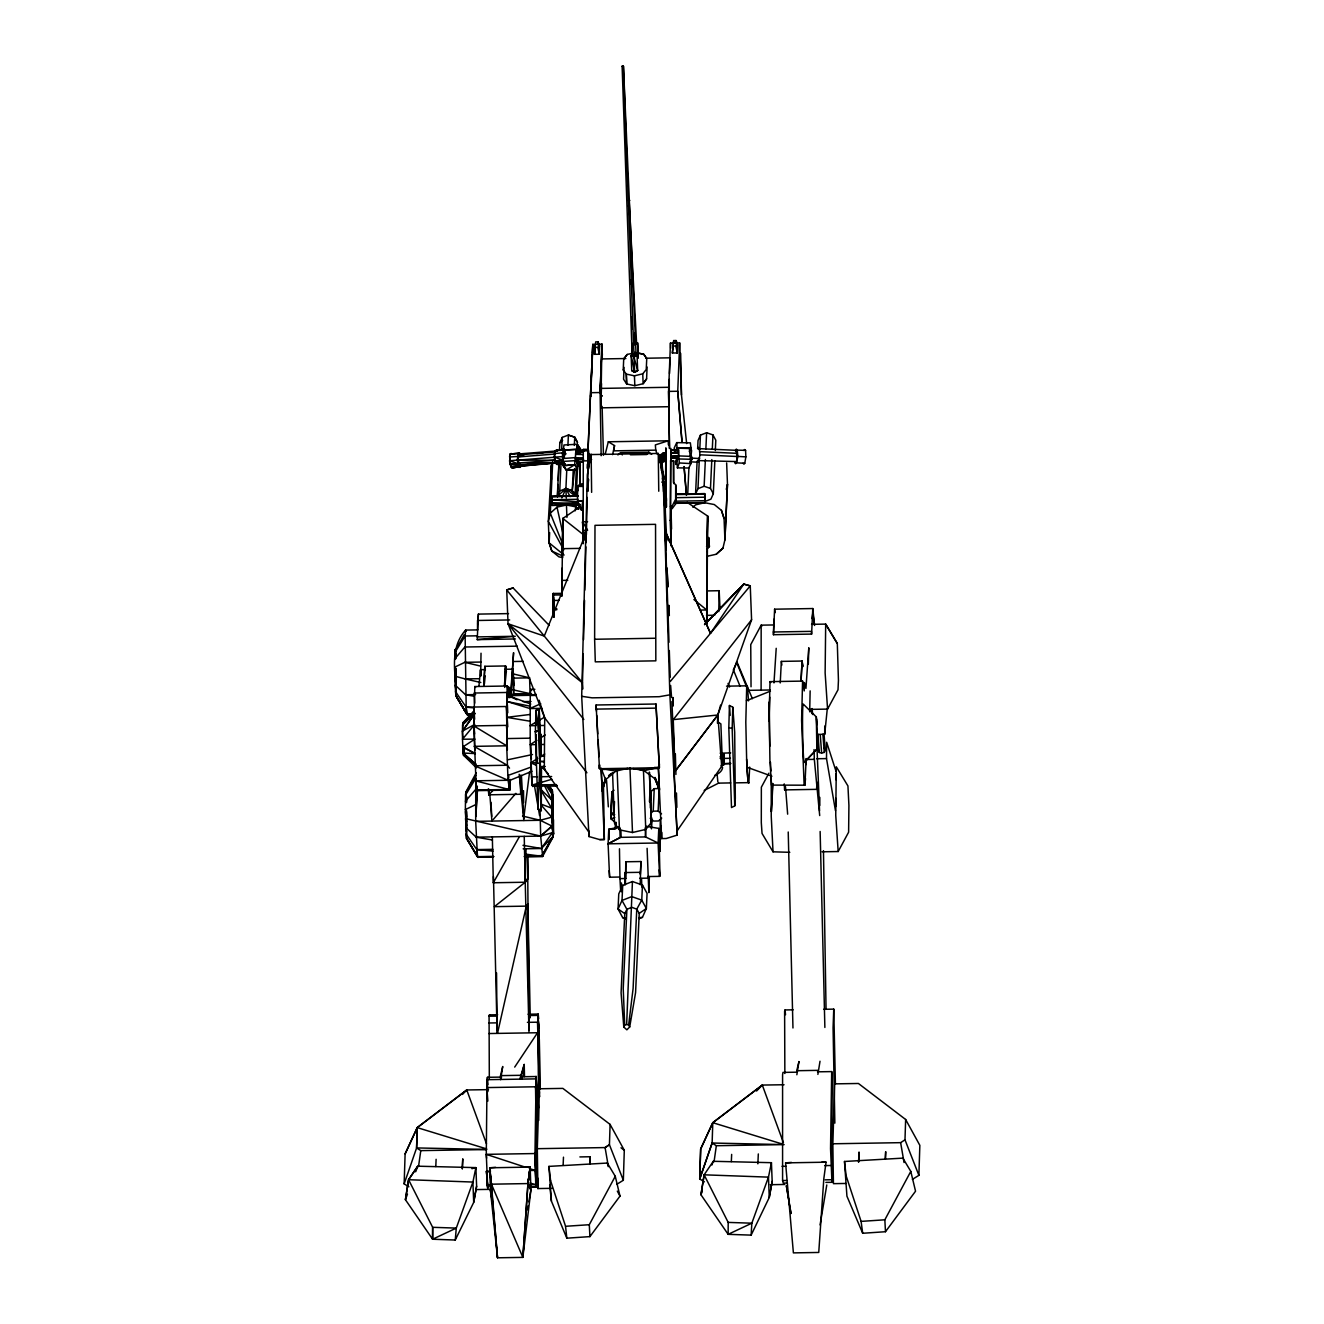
<?xml version="1.0" encoding="UTF-8"?>
<svg xmlns="http://www.w3.org/2000/svg" width="1324" height="1324" viewBox="0 0 1324 1324"><rect width="100%" height="100%" fill="white"/><g stroke="black" fill="none" stroke-linecap="round" stroke-linejoin="round"><path stroke-width="1.5" d="M471.543 715.01L466.876 714.265L466.18 707.148L465.138 636L465.618 630.075L477.732 629.893M510.402 779.488L509.69 790.097L476.326 790.014L473.827 725.9L474.803 686.544L507.373 685.998L507.771 696.192M492.23 857.273L477.484 856.694L475.697 821.343L475.746 778.429L465.552 794.996L465.369 809.56M489.317 1078.381L489.069 1016.203L489.516 1014.879L497.625 1014.747M507.373 685.998L506.678 745.809L508.052 780.266L509.674 790.08L510.303 783.427M538.736 1120.385L537.792 1015.392L529.666 1015.541M539.513 1093.26L537.527 1022.194L527.399 1022.343M575.079 492.032L575.096 496.053L565.911 488.573L566.771 470.037M651.491 828.857L651.491 819.01M471.923 1168.695L475.895 1167.602L472.916 1182.034L456.284 1228.109L432.6 1239.231L432.65 1227.315L408.57 1179.717L417.739 1166.196L475.895 1167.619L476.623 1186.238L473.711 1202.374L455.241 1240.025L432.6 1239.231L405.409 1199.676L408.57 1179.717L417.755 1166.212L415.686 1171.773M456.135 689.225C454.546 669.034 450.623 646.724 465.618 630.075L466.28 631.167M474.786 750.311L473.86 707.033M454.91 676.167L455.522 691.707L466.18 707.165L506.413 706.503L507.357 749.781M525.86 855.916L541.996 855.635L552.72 836.933L552.042 790.676L549.129 785.728M549.394 785.844L552.389 790.842L552.737 794.814L552.72 836.933L541.301 848.502L523.162 848.816M772.157 1181.339L769.261 1197.442L768.466 1177.135L704.12 1174.818L728.183 1222.4L728.15 1234.332L751.138 1235.126L769.261 1197.475L772.173 1181.339L771.429 1162.687L713.288 1161.297L704.136 1174.818L700.959 1194.761L728.15 1234.332L751.833 1223.194L768.466 1177.135L771.429 1162.687M771.544 785.115L769.923 760.87L769.045 702.134M769.045 721.001L770.005 681.645L802.576 681.099L804.231 690.929L804.479 682.588L805.935 688.397L808.798 647.767L808.319 664.251M432.617 1239.214L432.65 1227.315L456.284 1228.093L455.257 1240.042M474.985 713.388L462.473 731.096L462.572 724.873L474.985 713.388L462.457 731.096L462.506 739.222L463.052 753.058L475.862 764.246L463.4 755.094L463.681 746.604L463.4 755.094L476.458 767.87M577.578 500.803L582.825 500.72L582.891 507.771L581.435 510.005L577.562 500.803L582.825 500.72L583.073 509.955L581.451 509.988L577.943 505.089L577.562 500.803L577.628 486.454L582.891 486.388L582.957 483.939L579.995 483.988L577.628 486.471M580.293 485.147L580.094 462.258L583.04 462.225L580.077 462.242L580.011 484.005L582.891 486.371M594.625 639.26L594.989 525.33L655.546 524.337L655.827 660.841L595.287 661.851L594.625 639.26L655.165 638.251M665.939 459.296L665.939 461L663.539 460.57L661.619 462.539L662.331 470.152L661.603 462.523L663.556 460.587L665.873 460.835L665.873 458.253L662.579 458.303L659.269 460.719L659.997 461.762L662.976 459.527L659.997 461.762L659.253 460.702L662.579 458.286L665.873 458.236L665.939 461L661.603 462.523L661.52 470.152M670.589 460.752L670.623 508.532L672.278 508.499L676.001 503.468L676.051 489.119L675.687 484.849L673.453 482.449L673.535 460.719L670.589 460.752L673.535 460.719L673.734 483.591M675.703 484.832L675.637 499.181L672.079 506.281L672.278 508.499L670.623 508.499M583.189 543.734L583.288 449.515L588.204 449.415L588.568 454.612M587.707 491.27L588.319 449.763L588.402 468.531L588.121 450.822L583.189 450.905L583.288 449.498M665.293 512.305L665.873 448.124L666.253 453.321L665.873 448.124L665.807 449.548M670.159 520.332L670.937 448.389M523.857 818.48L523.857 814.426L523.824 818.513M588.998 832.266L544.296 769.244L544.727 717.873L539.133 700.231M580.193 504.444L551.926 503.236L551.86 496.632L578.141 495.772L552.009 496.186L552.075 505.371L580.226 504.924M663.821 485.825L662.794 478.08M674.595 503.352L704.765 502.855L704.716 493.637L676.564 494.117M819.556 810.917L816.776 742.433M819.788 805.472L819.821 797.379M835.461 810.652L826.507 758.586L826.656 742.268L836.123 771.594M835.841 806.498L835.907 798.289M836.056 779.819L836.106 773.663M490.41 1172.303L486.471 1171.227L487.712 1188.009L486.289 1154.346L487.033 1079.689L487.431 1077.306L501.647 1077.091M521.937 1076.743L536.137 1076.528L534.979 1153.535L536.419 1187.198L530.328 1187.297M578.058 502.806L551.926 503.236L551.86 499.727L551.893 496.632L578.009 496.202M552.207 505.089L551.86 496.632M816.809 734.423L824.687 734.274L824.753 726.048M678.517 449.614L678.385 452.659L670.805 453.122L670.937 450.094L678.517 449.614L678.6 458.021L671.003 458.187L670.937 450.077M671.202 459.445L671.136 455.158L671.003 458.203L670.871 456.333L678.467 456.151L678.6 458.005M553.515 819.655L553.349 834.236L551.992 826.093L540.192 820.284L522.533 816.047M602.288 358.605L601.99 344.223L592.771 344.356L587.873 453.9M707.628 516.062L706.884 623.67L706.668 609.967M665.989 507.075L666.204 495.97M707.198 551.496L707.115 622.115M583.255 454.579L575.708 454.38L575.741 451.981L583.388 451.55L575.841 451.318L579.68 452.345M575.708 454.364L575.741 452.014L583.272 451.914L575.692 454.364L575.741 452.014M666.27 506.794L666.353 497.857M596.479 711.203L596.098 704.997L655.992 704.004L659.352 767.721L599.458 768.714L596.114 705.013M462.788 736.938L462.457 731.096L474.77 724.394L462.506 739.222L474.886 739.123L462.738 747.017L463.665 752.562L463.797 746.786M530.014 721.216L506.778 717.36L507.109 701.538A42.037 1.589 89 0 1 507.787 695.514L530.808 704.07M659.418 763.865L659.335 767.705L655.976 704.02L655.926 708.125L596.032 709.118M579.713 506.993L562.832 518.462L561.79 596.33L562.038 568.178M562.419 553.895L562.832 518.445L583.139 534.466M586.4 534.648L587.211 497.46M587.326 491.254L588.501 479.305L587.806 491.187M497.096 1032.902L493.455 876.587M526.042 849.296L525.231 882.231L528.988 1032.372M562.849 518.462L562.402 553.912L563.13 523.526M586.151 536.568L586.267 532.447L544.28 636.083L582.494 682.87L582.891 688.91M582.941 460.901L587.873 460.818L588.253 468.547L588.584 460.802M666.27 459.527L666.055 506.529M706.95 546.266L707.645 516.046L687.139 502.359M707.215 551.512L707.645 516.046M771.544 785.099L804.909 785.198L806.184 758.553L805.853 764.693M583.222 654.023L582.477 682.87L508.052 623.786L506.728 589.908L513.067 587.939L549.311 625.474M583.553 639.591L584.546 600.434M584.811 590.14L585.887 546.862M586.002 542.757L586.251 532.447L584.049 540.258M603.43 782.765L604.356 839.515L599.755 839.615L588.998 836.553L589.114 831.058M661.636 838.588L661.801 832.465M677.342 827.732L677.176 835.113L666.237 838.506L661.652 838.572L658.376 768.532L601.113 769.476M749.665 767.076L748.888 782.633L734.754 782.865M771.247 775.401L771.247 816.445L773.034 851.812L789.799 852.325M481.026 653.212L480.645 675.786M588.981 836.569L581.683 696.308L587.326 474.803L591.133 454.562L658.276 453.453L662.993 473.545L669.878 694.835L677.176 835.113L673.717 761.78M669.348 406.7L600.881 407.842L601.526 383.646M615.792 769.856L615.776 771.164L605.631 779.704L602.205 790.891L605.614 779.687M659.518 788.475L655.032 777.42L659.468 789.948L655.016 778.86L644.093 770.684L644.109 769.393M776.212 648.313L773.977 682.903M515.417 638.962L477.236 639.624L478.394 614.104L508.532 613.608M477.517 629.959L477.534 620.476L509.69 619.946M541.483 766.844L541.268 810.718L537.958 809.13L535.376 731.758L535.955 710.458L539.199 708.671L541.384 756.716M536.137 724.625L535.955 710.458L539.199 708.671L538.554 730.798L541.284 810.718L539.828 763.269L541.185 734.472L540.854 742.598M728.812 727.637L729.441 705.493L732.768 707.182L734.688 732.222L735.317 798.306L734.77 805.869L731.493 807.557L728.812 727.637L732.172 728.481L734.77 805.869M732.172 728.481L732.768 707.182M812.771 608.543L811.612 634.08L773.448 634.709L774.59 609.189L812.771 608.543L814.591 625.474M773.448 634.709L773.895 619.235M552.29 1188.323L537.892 1188.555L537.312 1148.702L539.166 1088.775L562.865 1088.394L610.083 1124.407L624.299 1150.275L623.339 1180.263L616.818 1184.285M592.523 353.061L592.804 344.356L587.988 449.299M845.771 1183.457L833.425 1183.656L832.846 1143.787L834.716 1083.86L858.415 1083.479L905.649 1119.492L919.849 1145.359L918.889 1175.348L912.368 1179.403M408.868 1186.767L404.151 1183.888L405.111 1153.899L417.242 1127.618L466.76 1089.966L488.49 1089.635M404.151 1183.904L416.597 1147.941L417.242 1127.601L466.776 1090L486.471 1143.737M486.52 1149.546L420.784 1150.622L416.58 1147.941L417.242 1127.618L486.653 1148.901M507.34 685.998L509.012 695.828L509.26 687.487L511.114 697.4M523.857 1076.66L524.271 1066.366L524.503 1076.561M552.969 616.123L553.3 593.466M537.892 1188.571L538.223 1178.36M582.924 538.901L583.023 509.757L582.709 530.361L585.787 535.442L582.709 530.361L587.624 530.279L582.626 521.788L587.575 521.706M610.099 1124.39L609.437 1144.73L623.339 1180.263M704.418 1181.852L699.701 1178.972L700.677 1149L712.775 1122.686L762.31 1085.068L784.04 1084.737M712.792 1122.702L712.13 1143.026L699.717 1178.989L700.661 1149L712.792 1122.702L762.31 1085.084L783.427 1142.678M706.784 590.934L719.164 590.703L718.783 611.589M918.889 1175.348L904.987 1139.815L905.649 1119.492M594.675 346.011L594.377 354.319L599.309 354.236L599.606 345.928L598.001 341.824L595.701 341.873L594.377 354.319L595.502 347.351L597.803 347.302L599.309 354.236L598.001 341.824L599.59 345.945M623.786 1027.043L621.088 992.901L624.763 913.61L626.897 909.34L631.747 907.288L636.761 909.174L639.244 913.378L635.57 992.652L629.711 1026.944L626.864 1029.824L623.786 1027.043L624.696 1025.057L626.649 1024.462L632.442 881.536L642.454 885.044L647.072 893.435L646.36 908.512L642.438 917.35L639.194 918.624M672.377 353.012L673.701 340.582L676.001 340.533L677.607 344.637L677.309 352.945L672.36 353.028L673.701 340.582M677.292 352.945L677.607 344.654L675.985 340.549L677.292 352.945L675.803 346.011L673.502 346.06M601.162 455.721L600.103 392.533L601.99 344.223L602.321 354.65M601.03 376.595L600.103 392.533L601.841 396.224L600.07 392.533L601.99 344.207M600.881 407.842L601.675 358.936L625.838 358.539M659.187 461.364L659.385 455.688L662.728 453.271L666.005 453.04L666.071 455.804L661.752 457.326L661.338 467.405M670.457 343.065L668.57 391.408L669.514 448.455L668.57 391.408L677.756 391.259L682.026 442.133L677.756 391.259L679.659 342.916L670.457 343.065L670.639 348.295M669.265 402.827L669.299 379.425M669.514 373.55L670.126 357.811L645.963 358.225M541.168 734.472L537.958 809.13L538.239 805.356M624.067 367.377L623.571 379.227L626.682 383.977L634.825 385.698L643.15 383.712L646.608 378.846L647.088 366.996M660.444 461.414L660.659 455.886L665.972 454.049L666.005 453.04L662.728 453.271M772.587 783.477L771.379 811.711L772.935 783.576M600.103 392.533L590.901 392.698L590.669 396.389L592.473 354.799M661.437 470.699L662.017 456.995L666.071 455.787L666.071 454.281L666.071 455.804M435.795 1166.543L436.109 1159.294M477.319 786.522L477.103 790.643L509.69 790.097L510.17 779.853M462.308 1168.728L462.771 1158.848L462.291 1168.744M551.694 462.556L548.318 521.424L549.162 542.89L551.794 551.032L558.943 556.858L562.783 557.586M552.687 461.745L550.321 513.199L548.351 521.424L563.743 549.808M562.965 556.13L551.794 551.032L549.162 542.873L549.659 532.596M576.337 469.292L575.096 496.053L572.249 490.724L565.911 488.556L557.321 496.351L558.877 463.4M559.539 449.002L559.804 442.812L562.667 440.23M557.47 496.864L558.033 484.501M558.231 480.413L558.993 463.93M557.321 496.351L559.754 490.923L560.979 464.178M561.674 449.779L562.22 437.4L568.393 435.033L574.732 437.201L577.545 442.53L574.715 437.218L568.393 435.066L567.913 445.361M574.699 468.63L572.249 490.724L575.079 496.037L572.249 490.741L573.209 470.136M574.335 445.443L574.732 437.201M576.221 496.566L577.645 465.667M563.13 1165.103L563.478 1157.176M623.223 369.926L623.72 358.903L627.212 354.435L632.193 353.359M589.809 1163.961L590.14 1156.746L579.879 1156.928M614.022 790.246L611.903 792.182L610.861 814.69L611.026 818.927L614.419 821.707M612.433 800.292L611.903 792.182L611.026 818.911L614.799 817.454M611.307 812.787L611.92 792.182M634.858 344.604L634.841 332.605M614.502 801.583L614.038 811.827L610.861 814.69L614.7 814.641M615.147 828.774L615.428 822.634M620.857 830.231L620.542 837.347L608.113 843.818M646.741 358.539L643.663 354.187L637.142 352.945L643.663 354.17L646.757 358.523L646.228 369.545L642.752 373.815L634.444 375.817L626.302 374.096L626.682 383.977L626.318 374.096L623.207 369.909M632.442 881.536L622.71 885.359L622.015 900.436L618.06 908.992L622.677 917.664L626.02 918.839M625.06 884.962L624.895 872.566L640.038 872.317L640.336 874.254L640.948 861.527L625.805 861.775L625.424 884.415M625.805 861.775L625.673 878.143M642.454 885.044L641.759 900.121L636.761 909.174L633.104 988.465L628.652 1024.991L629.711 1026.944M645.963 828.046L645.533 836.933L658.111 842.991L659.6 876.356M649.455 801.831L650.299 783.328L651.044 799.845M665.873 458.236L665.873 460.802M650.316 807.905L651.06 791.52L654.255 788.657L659.187 788.558L658.127 811.099L661.537 813.863M651.342 828.179L651.822 817.934M649.372 876.538L648.843 892.657L647.105 848.32M654.238 788.641L653.212 811.182L651.077 813.085M660.279 819.837L659.898 851.464L660.775 825.762M687.702 494.431L688.927 467.67M697.649 448.753L698.029 440.511L700.446 435.116L706.619 432.749L712.957 434.901L715.804 440.23L715.324 450.524M697.582 448.356L698.427 447.413L699.287 448.422L699.933 454.728L698.84 461.133L697.996 462.208L697.119 461.215L695.547 494.051L697.98 488.639L699.304 459.809M699.784 449.515L700.446 435.116M697.98 488.639L704.136 486.272L705.378 459.511M705.857 449.217L706.619 432.749M704.732 501.531L710.905 499.165L713.322 493.753L710.475 488.44L711.816 459.61M712.295 449.316L712.957 434.901M713.322 493.753L714.844 460.818M726.644 462.937L727.472 484.402L724.89 539.96L722.937 548.202L716.251 554.243L706.784 556.378M727.488 484.402L724.923 539.977L724.062 518.495L721.448 510.352L714.298 504.543L704.682 502.723L695.547 504.841L692.882 507.257M717.442 723.235L717.823 714.993L720.604 705.096M731.328 1161.611L731.659 1154.396M757.858 1163.829L758.321 1153.949M825.878 1182.398L831.968 1182.299L832.167 1075.32L831.687 1071.596L817.487 1071.828M477.285 786.357L475.846 816.627L477.451 790.494M589.792 1163.978L590.123 1156.762M640.932 861.543L640.187 884.713M587.161 468.183L587.36 464.112M504.709 687.437L506.331 671.5L505.52 665.972L504.543 685.584L505.553 665.955L484.816 666.303L483.806 685.915L484.832 666.303L485.362 669.994M802.079 661.057L802.857 666.601L802.079 661.04L801.07 680.668L802.079 661.04L781.359 661.388L780.233 682.952M602.089 358.638L602.337 354.65M751.138 1235.126L751.833 1223.194L728.183 1222.4M590.636 396.406L590.885 392.698M743.856 450.458L744.7 449.531L745.577 450.375L745.859 456.863L744.783 463.268L743.956 464.178L743.078 463.185M563.312 450.044L576.983 449.366L577.297 444.285L563.974 444.963L563.312 450.044L565.861 454.115L563.312 450.028L576.966 449.349L578.671 451.981M576.983 449.366L577.33 444.285L580.74 449.548L580.508 452.94L580.723 449.531L577.297 444.285L579.879 452.907M495.573 1167.321L489.698 1167.785L490.443 1190.541L497.526 1257.8L522.864 1257.386L527.945 1183.573L530.163 1167.106L524.155 1166.742M522.864 1257.386L527.962 1183.573L530.163 1167.106L489.698 1167.785L497.526 1257.8L491.419 1184.186L527.962 1183.573L530.924 1189.862L522.848 1257.353L491.419 1184.186L490.443 1190.541L491.717 1198.485M520.845 775.037L520.68 794.268L488.771 794.814L488.341 788.79M817.057 782.302L816.544 789.352L784.636 789.898L784.205 783.874M489.152 789.518L488.771 794.797L493.008 790.445M489.168 789.501L488.771 794.797L488.688 790.709M523.841 820.483L519.19 774.259M521.193 787.201L520.68 794.268L520.315 775.798M662.728 484.65L663.324 476.954L661.851 461.911L662.695 481.622M784.636 789.898L784.917 786.357M519.157 452.709L509.922 454.281L509.988 464.393L512.256 468.034L521.474 466.28L518.114 463.681L517.353 460.073L518.032 453.751L519.157 452.709L519.819 456.598M510.005 464.376L518.114 463.681L518.048 453.768L509.922 454.281L510.005 464.376L521.49 466.296L517.37 460.09L509.574 460.769L510.005 464.376L518.114 463.681L520.382 467.322L511.114 467.14L521.474 466.28M737.005 459.362L736.392 450.326L698.443 448.621M476.69 786.026L476.326 790.014L508.896 789.468L509.773 779.538L508.879 789.452L475.465 780.812L508.052 780.266L508.913 776.708M563.726 461.927L563.279 465.7L566.291 470.053L577.33 469.507L578.373 458.087M574.666 464.707L563.279 465.7L566.308 470.037L574.666 464.707L563.296 465.7L566.291 470.037L577.33 469.507L574.666 464.707L576.039 449.895L577.827 452.808L576.039 449.895M455.158 658.624L455.224 649.521L456.118 657.267M534.863 689.324L530.825 689.39L530.245 695.514L530.196 744.684L532.248 785.016L532.976 786.208L557.205 785.811M726.528 686.163L746.719 685.815L745.809 722.126L746.637 759.231A50.461 1.903 89 0 0 748.871 782.616A50.494 1.903 89 0 1 746.637 759.231M802.576 681.099L801.599 720.471L804.115 784.569M804.893 785.182L805.522 778.529M465.767 801.086L465.8 792.116L476.243 772.786M465.552 794.996L465.833 792.116L466.727 799.679M553.333 834.219L553.051 837.099L542.625 856.413L524.486 856.744M666.121 496.947L666.22 496.003L666.369 500.836M809.692 711.816L810.139 690.88M478.957 685.799L480.562 669.679L484.617 669.63M510.7 693.296L513.58 652.666L510.832 697.417M662.728 482.995L663.324 476.954L660.511 460.818L665.823 459.08L659.253 460.702L660.511 460.818L661.057 466.693L660.511 460.802L663.059 477.749M484.402 683.796L485.229 675.836M824.687 734.274L827.334 708.307M635.024 341.129L635.139 339.937M564.123 458.137L565 450.59M530.262 708.638L507.109 701.538L507.804 695.497L517.055 699.784M621.37 891.714L621.684 888.884M562.286 461.48L575.94 460.603L579.035 466.065L579.366 463.135L575.94 457.591L575.957 460.62L579.018 466.048L579.366 463.102L575.923 457.574L575.94 460.603L579.018 466.048L579.382 463.119L575.957 457.574L562.617 458.534L562.27 461.48L564.851 465.403L562.27 461.447L562.634 458.551M529.633 771.561L523.791 817.835L521.441 775.698M462.721 728.829L462.854 722.805L474.058 710.971M816.312 716.929L816.875 749.235L804.247 762.442A29.145 1.092 89 0 1 802.658 733.678A28.532 1.076 89 0 1 802.758 707.943A29.608 1.109 89 0 1 803.221 704.054L816.312 716.929L817.173 732.801L816.842 749.218L804.231 762.425M477.683 624.15L478.394 614.104M812.075 618.606L812.853 612.681L814.293 624.68M530.179 1167.123L527.945 1183.573L530.891 1189.862L530.179 1167.106L527.962 1183.573L530.891 1189.862L528.822 1201.861M822.055 1161.926L826.044 1162.207L823.826 1178.658L818.745 1252.454L793.39 1252.885L785.579 1162.869L791.438 1162.406M575.195 510.816L575.741 506.827L566.457 505.007L556.99 507.142L550.304 513.199L563.23 545.405M509.939 454.281L509.558 456.995L517.667 456.482M418.516 1166.61L420.784 1150.622M714.066 1161.711L716.334 1145.723L712.13 1143.042L699.701 1178.989M629.678 1022.989L630.257 1019.033M490.459 1190.541L491.436 1184.186L489.731 1167.785L491.436 1184.186M735.532 450.028L736.376 449.117L737.236 450.11L737.865 456.416L736.458 462.837L735.631 463.748L734.754 462.755M704.136 1174.818L700.975 1194.761L702.332 1191.054M831.687 1071.596L830.545 1148.636L831.968 1182.299M820.069 1224.932L826.788 1184.963M605.316 453.818L608.312 441.786L614.551 445.592L612.598 454.645M614.551 445.592L613.657 450.855L655.777 450.143L656.952 453.9M590.703 457.028L588.303 455.34L590.934 455.291C589.594 458.137 588.435 457.872 590.934 455.307L588.303 455.34L588.402 457.094L590.703 457.045L591.365 455.522M527.448 1209.855L528.144 1205.866M588.402 455.572L588.402 457.078L590.653 456.863L590.934 455.291M476.623 1186.238L473.694 1202.358L472.9 1182.051L408.57 1179.717L405.425 1199.66L407.478 1194.099M718.849 592.291L719.164 590.703L720.024 608.577M591.48 459.494L590.487 461.795L591.497 459.461L588.204 459.544M590.504 461.795L590.802 460.322L588.154 460.371L588.27 462.291L588.154 460.355L590.802 460.322M582.825 500.72L581.435 509.988M497.592 1032.919L526.307 906.129L527.829 904.093L526.273 906.129L494.382 906.659L525.231 882.231L528.077 878.242L527.581 855.536L529.021 1030.271M500.538 1075.618L502.739 1066.499L500.621 1079.672L500.555 1075.634L521.59 1075.287L524.254 1064.314L519.852 1078.994M726.297 489.334L727.472 484.402M798.951 1061.583L796.849 1074.757M817.884 1074.409L820.019 1061.236M798.968 1061.6L796.75 1070.719L817.802 1070.355M699.386 457.839L697.98 460.587L736.475 461.579L737.253 456.499L699.635 454.794M555.153 450.822L554.475 457.144L556.03 463.483L557.139 464.558L565.282 463.863L556.014 463.499L564.14 462.804L554.872 460.918L554.475 457.144L554.425 453.536L562.568 452.841L564.041 449.084M647.601 876.554L659.617 876.372L659.981 874.949L658.789 828.443M671.003 458.187L676.796 457.442M601.857 781.342L602.238 789.435L605.085 780.101M602.221 789.435L605.664 778.247M489.516 1014.846L489.069 1016.203L497.212 1016.087M537.759 1015.392L538.206 1014.052L528.061 1014.234M793.159 1009.815L785.049 1009.947L784.619 1011.304L784.851 1073.483M823.611 1009.302L833.756 1009.136L833.077 1027.838L834.848 1123.133M671.88 701.521L675.074 771.329L717.823 714.993L751.585 619.748L750.261 585.87L743.79 584.116L704.567 624.564L743.774 584.099L710.475 633.319L670.358 681.413M711.915 1165.004L713.288 1161.297M676.779 451.17L678.087 448.207L689.374 448.522L690.962 463.566L688.728 468.017L677.408 467.868L679.328 462.97L679.03 459.279M677.987 455.903L675.786 464.459L675.488 461.53L677.971 455.886L691.625 456.383L691.922 459.312L690.267 462.904M561.806 497.923L565.911 488.573L572.249 490.724M559.804 442.828L562.237 437.417M689.324 451.616L690.996 447.926L690.367 442.861L676.713 442.63L674.214 447.992L674.413 451.368M405.111 1153.899L417.259 1127.618M622.71 885.359L618.755 893.915L618.06 908.992L624.763 913.61M675.356 451.285L677.027 447.711L676.713 442.63M817.156 734.29L818.398 750.476L819.324 752.495L821.625 753.075L824.256 752.396L825.282 750.36L824.041 734.175M589.925 1236.616L589.296 1224.717L615.263 1176.291L607.319 1163.051L548.947 1166.394L551.396 1201.083L566.837 1238.188L589.925 1236.616L619.996 1196.102L615.263 1176.291M885.475 1231.717L884.846 1219.801L910.796 1171.392L902.869 1158.136L844.497 1161.479L846.93 1196.184L862.702 1233.273L885.475 1231.717L915.546 1191.203L910.796 1171.392M768.946 773.15L761.35 787.201L761.3 822.618L762.045 833.458L773.034 851.812M809.411 709.399L827.566 709.101L838.009 689.771L838.44 680.453L837.314 643.514L825.679 624.101L811.562 624.332M838.175 851.531L848.618 832.2L848.916 805.422L847.939 785.943L836.305 766.795L835.742 815.369L838.175 851.531L822.055 851.795M524.238 836.371L525.231 882.231L528.061 878.226L525.214 882.231L493.306 882.76L519.124 837.165M464.327 634.544L455.572 649.869L455.721 658.061M475.912 775.268L466.18 792.282L466.396 802.609M720.124 756.964L722.06 753.637L723.698 754.332L724.029 764.61L722.689 764.974L722.093 755.243L723.698 754.332L723.996 764.61L722.705 764.958M454.926 652.567L465.138 636L477.236 635.818M514.705 1067.094L537.544 1032.737L488.837 1033.548M677.176 830.81L721.679 766.298M646.592 378.846L643.133 383.695L642.752 373.831M563.279 450.11L564.057 449.084L555.137 450.805L563.279 450.11L564.603 455.555M675.074 771.329L717.823 714.993L673.271 719.644L751.602 619.748M526.307 906.129L527.846 904.093L530.262 1017.792M521.11 465.171L520.365 466.147L557.123 462.904L518.478 462.986L555.236 460.222L554.839 457.194L518.065 460.123L519.256 465.204L520.365 466.147L521.11 465.154M623.736 358.92L627.228 354.468M660.659 455.886L659.385 455.688L663.324 454.099C665.31 456.565 659.17 458.485 663.705 455.671L663.341 454.099L665.972 454.049M612.549 772.653L614.502 823.164L619.45 829.85L632.491 832.515L645.781 829.403L651.358 822.552L649.389 772.041L651.342 822.535M462.572 724.873L474.174 711.038M669.001 642.289L665.227 531.123L710.458 633.319L750.261 585.87L743.774 584.132L704.583 624.58M454.794 658.839L464.84 647.006L517.254 646.162M493.256 819.49L515.88 793.374M465.403 801.268L475.465 789.716M735.614 462.539L736.475 461.579L735.614 462.572L735.052 461.596M651.673 454.347L648.892 452.179L646.691 454.529L630.456 454.794M462.457 1094.435L466.76 1089.966M756.567 1091.009L762.31 1085.068M622.743 66.895L622.131 66.233L623.438 66.2L636.099 354.6L634.047 356.338L632.144 354.667L622.115 66.217L623.438 66.2L634.047 356.338M706.685 549.377L709.383 546.647L708.671 537.412L709.399 546.663M706.519 546.448L709.25 543.783M735.532 451.103L736.392 450.326M519.637 466.644L512.256 468.017L513.364 466.975L511.114 467.14L519.24 466.445L520.365 467.306M512.256 468.034L513.364 466.991M716.251 554.226L722.921 548.186M661.702 818.1L658.524 820.979L653.593 821.062L650.2 818.265M541.268 805.174L551.727 817.173L553.349 834.236L553.118 801.699L553.349 834.236L551.992 826.093L540.672 836.089L542.625 856.429L524.304 856.512M466.776 833.624L465.767 827.517L476.177 837.165L540.672 836.089L551.992 826.093M617.894 454.926L620.592 452.642L648.892 452.179M724.476 763.766L730.865 763.485L722.639 763.617M661.619 462.539L663.638 461.033L663.192 459.114L663.622 461.017M466.164 720.405L462.837 722.788L463.201 724.84M639.244 913.378L646.36 908.512L641.759 900.121L631.747 896.613L622.015 900.436L626.897 909.34L623.223 988.631L624.696 1025.057M832.846 1143.787L900.634 1142.662L904.987 1139.815M536.865 740.364L530.196 744.684L536.253 744.584M540.192 738.196L545.19 734.952M536.203 765.206L530.742 762.823L537.726 758.437M541.235 756.236L544.727 754.051M544.181 717.393L529.914 725.701L535.972 725.602M634.577 344.637L637.622 342.899L638.218 358.159L637.605 342.916M637.655 370.521L634.61 372.243L634.014 357.017L637.059 355.262L637.655 370.521L634.61 372.259L631.73 370.621L631.134 355.362L634.014 357.017L637.622 370.521L634.61 372.243L631.747 370.621M634.014 357.017L637.026 355.279L634.163 353.624M722.077 755.259L723.715 754.332A21.416 11.006 -2.2 0 1 721.795 758.536A21.399 10.989 -2.2 0 0 723.698 754.332M704.186 790.445L718.601 783.113M454.761 667.131L464.823 662.314L480.96 662.05M475.448 804.744L465.386 809.56L466.495 838.373L477.484 856.711L493.769 856.645M540.738 703.756L529.931 708.539L542.046 708.34M509.26 780.614L531.967 771.263M746.405 700.744L770.436 691.145M559.754 490.939L565.911 488.556L570.131 496.632M508.383 775.301L531.255 767.01M668.372 444.864L668.223 440.793L655.347 444.914L655.761 450.143M506.744 589.925L513.067 587.955M535.359 731.742L538.57 730.782L535.376 731.758L538.57 730.782L535.955 710.458L536.849 722.01M557.056 785.562L532.248 785.016L551.909 779.257M466.76 831.869L465.502 818.596L540.672 836.089L552.307 832.697L541.301 848.502L522.98 845.324M551.727 817.173L540.192 820.284L475.697 821.343M627.775 768.35L615.776 771.147L602.966 768.714M633.352 768.565L644.093 770.684L658.409 767.39L659.484 789.948L654.999 778.893M481.009 789.799L476.342 789.998M536.038 694.256L530.245 695.497L536.303 695.398M507.522 759.827L532.513 754.531M619.284 827.07L608.775 829.254L608.097 843.818L609.603 877.216L619.615 877.034M669.894 694.835L659.203 696.705L592.06 697.831L581.683 696.308M506.778 717.343L530.146 714.463M638.88 917.731L642.438 917.35M471.576 714.662L467.504 715.076L455.87 695.663L455.522 691.707L456.499 692.948M544.743 766.232L540.407 766.811L540.192 761.466L544.313 761.399M520.365 466.147L553.928 462.771M477.236 639.624L515.251 636.281L477.07 636.91M562.551 452.825L563.014 460.222L554.905 460.918L554.475 457.144L562.584 456.614L562.568 452.841L564.471 457.823M556.03 463.483L564.123 462.788M518.429 454.877L555.186 451.964M518.048 456.962L554.822 454.049M519.173 453.9L556.262 450.988M524.37 454.364L520.299 454.695L524.271 454.612M536.634 453.47L542.757 452.99M550.585 1180.743L565.563 1226.289L589.296 1224.717M844.497 1161.479L846.135 1175.844L861.096 1221.39L884.846 1219.801M670.805 453.122L678.385 452.659M670.821 450.458L678.418 450.309M670.871 456.333L678.467 456.151M564.173 505.089L552.058 505.387L551.843 499.744L577.992 499.297M568.211 504.99L578.29 504.725M506.927 738.577L529.385 738.18M632.144 354.667L636.099 354.6M600.533 388.412L668.984 387.287M608.312 441.786L668.223 440.793M583.404 449.846L583.553 451.534L583.288 449.515L588.336 449.746L588.601 460.818L588.121 450.822M661.735 482.135L665.84 482.068L661.09 467.041M676.564 494.133L704.699 493.67L704.898 502.557L674.744 503.07M676.415 494.564L704.567 494.1M676.399 497.675L704.55 497.195M676.465 501.167L704.633 500.704M568.277 504.841L578.34 504.676M670.441 506.314L672.079 506.298M580.226 548.384L562.137 548.666L562.419 553.912M567.764 580.309L561.724 580.409L562.038 592.225M553.283 593.466L553.895 617.034L553.283 593.466L561.542 593.351M561.227 594.923L552.969 595.039L553.697 617.067M553.349 617.034L552.803 600.484L558.976 600.368M556.941 608.924L552.82 608.99L556.742 609.818M700.644 610.066L706.685 609.967L693.892 599.524M706.503 615.362L714.728 615.23M773.266 624.961L761.168 625.16L750.741 644.606L751.039 686.792M773.282 631.995L811.447 631.366L811.612 634.08M513.216 661.52L523.278 661.355M504.957 669.282L513.116 669.133L514.026 685.551M454.877 676.167L465.088 678.914L479.189 678.699M513.464 678.12L529.583 677.855L530.063 693.677L513.927 693.942M456.151 690.996L455.142 685.104L465.568 694.736L475.63 694.57M511.561 694.289L531.586 693.925M748.192 690.334L770.204 689.986M511.213 695.63L531.222 695.282M523.03 701.637L531.04 701.488M472.916 714.182L466.876 714.281L455.87 695.663L466.876 714.265L472.982 714.265M474.588 733.943L473.81 725.9L506.397 725.37L506.976 731.394M540.01 725.535L544.048 725.469M540.291 744.518L544.329 744.452M540.225 756.219L544.561 755.971M720.173 753.224L730.683 752.876M720.157 758.47L730.434 758.304M530.742 762.823L536.783 762.723M816.66 758.751L826.507 758.586M806.349 759.496L814.326 759.364L819.705 815.567M509.525 768.152L507.257 765.239L474.687 765.785L508.035 780.25M544.743 766.596L540.407 766.828L540.192 761.449L544.313 761.763M654.321 767.457L658.409 767.407M531.454 776.89L537.511 776.791M541.549 776.725L551.645 776.543M532.248 785.016L556.461 784.619M718.601 783.129L730.699 782.914M653.195 811.165L658.144 811.082M614.783 829.172L608.775 829.254L609.189 839.582M492.925 849.329L476.806 849.594L466.114 834.137L466.511 838.357M466.495 838.373L477.484 856.711L493.604 856.446M619.466 848.783L619.963 878.606L625.888 878.507M639.707 878.275L647.618 878.143M488.837 1022.989L496.963 1022.856M797.18 1072.175L782.981 1072.407L782.583 1074.774L782.583 1180.561L783.262 1183.11L787.317 1183.044M530.245 1186.966L536.419 1187.198L537.329 1100.741L535.74 1078.878L487.033 1079.689L487.927 1091.621M535.74 1078.878L537.379 1111.812L536.137 1076.511L537.362 1111.796L535.541 1086.789L486.835 1087.583L487.844 1101.072M537.296 1148.686L605.085 1147.577L609.437 1144.73L605.085 1147.56L608.163 1165.451M716.334 1145.723L784.122 1144.615L712.13 1143.026M486.587 1158.202L486.289 1154.346L534.979 1153.552L536.832 1178.559L535.541 1086.789M785.579 1162.869L826.06 1162.191M486.487 1171.227L487.712 1188.009L486.487 1171.227L490.525 1171.161M531.106 1170.482L535.161 1170.416L536.419 1187.198L534.995 1153.535L535.74 1184.666L529.65 1184.748M782.021 1166.328L786.075 1166.262M824.637 1165.616L830.727 1165.517M491.105 1185.394L487.033 1185.476L491.154 1185.609M782.583 1180.561L786.638 1180.495M825.2 1179.85L831.29 1179.75M476.822 1189.564L489.168 1189.382M770.32 1184.699L784.718 1184.467M588.336 456.896L590.653 456.863M599.755 839.582L604.356 839.515L601.146 768.35L605.631 779.704M583.321 457.79L575.774 457.856L583.454 459.66L575.907 459.726L583.57 459.246L577.893 459.08M518.065 460.123L555.236 460.239L554.839 457.194M677.027 447.711L690.996 447.926M416.58 1147.925L486.52 1149.447M575.841 451.335L583.388 451.55M677.987 458.932L691.922 459.312M737.236 450.11L745.577 450.375M588.336 454.347L591.629 454.43M475.25 753.588L462.738 747.017L475.266 753.571L463.052 753.058L475.846 764.262M699.618 451.633L737.236 453.321M699.668 458.518L691.36 458.087L690.532 460.702L691.591 450.69L690.433 446.982M736.458 462.837L744.783 463.268M689.688 461.795L697.996 462.208M679.328 462.97L690.979 463.582M539.828 763.269L536.584 763.104L536.253 734.754M737.865 456.416L745.859 456.863M551.843 499.744L578.042 501.829M466.18 707.165L474.34 707.926M493.091 851.1L476.806 849.594L477.501 856.694M525.694 854.129L542.625 856.413L541.979 855.618L552.72 836.933M622.677 917.664L625.722 917.962M646.029 826.275L658.806 828.427L658.111 842.991L608.097 843.818L620.542 837.347L645.549 836.933L645.202 827.897M465.552 694.736L473.694 696.159M476.16 837.165L492.445 840.012M507.109 701.538L530.56 706.288M465.072 678.931L480.827 682.505M512.338 689.655L530.063 693.677M464.823 662.314L480.529 666.088M513.894 674.082L529.583 677.855M626.649 1024.462L628.652 1024.991M529.832 1183.044L535.74 1184.666M636.96 768.698L644.076 770.7M712.775 1122.686L782.203 1144.002M486.289 1154.346L525.396 1167.205M529.302 1168.496L535.177 1170.433M586.896 772.786L544.71 717.873L508.068 623.786L544.28 636.083L506.728 589.908M704.136 486.272L710.475 488.44M509.558 460.785L518.114 463.681L517.37 460.09M554.458 457.144L563.014 460.222M747.563 767.44L771.909 776.228M541.615 804.313L551.595 808.12L553.349 834.236L552.753 794.797M541.682 767.606L545.322 769.194M548.963 785.496L552.373 790.858L553.349 834.236L551.611 799.828L544.627 785.993M507.257 765.239L474.124 746.355L506.695 745.809L473.81 725.9M717.674 721.944L720.868 723.864L722.374 762.26A19.264 9.897 -2.2 0 1 721.034 765.785M621.006 1147.809L624.299 1150.275M557.404 450.657L556.279 449.779L557.404 450.673M519.14 452.725L520.282 453.619M549.162 542.89L564.09 555.037M541.433 790.047L551.611 799.828M698.443 448.604L699.337 449.564M549.808 788.045L552.389 790.842M770.005 681.645L770.816 682.555M474.786 686.544L475.597 687.47M544.296 769.261L548.252 773.994M827.566 709.101L825.133 672.94L825.679 624.101L837.314 643.514M746.719 685.815L747.431 686.742M530.825 689.39L531.569 690.317M508.052 623.786L583.818 719.478M620.592 452.659L622.33 454.926M546.001 785.463L551.76 793.556L553.349 834.236L552.042 790.676M466.114 834.137L467.124 835.659M761.813 626.235L761.168 625.16L761.101 689.837M541.036 790.428L551.595 808.12M467.521 715.059L456.25 696.11L466.876 714.281L466.197 707.148M466.842 838.539L478.129 857.505M617.315 1191.12L619.996 1196.102M548.086 786.274L551.76 793.556M600.086 392.549L601.808 396.224M710.475 633.319L665.227 531.123L666.121 549.692L665.227 531.123L668.322 540.821M824.289 748.077L825.282 750.36M752.346 698.642L737.021 662.116L733.347 669.779L740.116 686.362M728.018 683.416L729.541 687.073M736.541 662.215L747.779 689.738M575.957 457.574L579.035 466.065M721.431 510.352L724.062 518.495M468.514 714L469.639 717.74M662.463 478.212L663.688 486.14M539.844 1088.907L539.315 1039.803L537.544 1022.178L539.1 1028.218L537.792 1015.392L539.1 1028.218L539.861 1088.907M607.319 1163.051L608.246 1166.676M537.544 1032.737L539.331 1039.803M556.99 507.142L563.213 534.896M631.151 355.378L634.61 372.243M774.59 609.189L775.285 612.615M900.634 1142.662L904.06 1162.538M534.416 785.529L539.58 815.567M492.396 1202.457L493.339 1208.431M583.222 543.37L582.626 521.788L583.189 525.264M505.536 665.989L506.331 671.516M781.359 661.404L781.872 665.078M861.096 1221.39L862.702 1233.273M487.431 1077.306L487.96 1084.505M548.947 1166.394L550.602 1180.76M812.042 708.539L812.688 714.53M565.547 1226.289L566.837 1238.188M679.659 342.933L681.463 394.9L686.659 443.59M549.692 1185.03L551.413 1201.067M833.756 1009.136L835.411 1084.008M785.049 1009.947L785.529 1014.747M538.189 1014.052L538.669 1018.868M747.448 686.726L748.523 700.893M717.078 773.795L717.856 781.921M608.345 806.846L606.558 780.332M508.995 695.845L508.151 686.924L508.482 697.235M463.168 746.852L463.665 752.562L463.615 746.571M678.087 448.207L678.699 455.588M582.891 507.771L583.073 509.955M583.255 537.594L582.626 521.788L583.255 529.219M676.63 458.336L677.408 467.868M577.628 486.454L577.976 490.757M580.077 462.242L580.359 465.634M785.496 786.737L787.648 814.161M531.106 755.193L531.387 758.933M538.289 1104.067L538.587 1107.956M489.764 793.606L491.916 821.029M729.441 705.493L730.203 715.423M717.823 714.993L721.696 766.315M670.639 685.435L671.582 697.516M822.883 734.175L824.273 752.413M820.268 734.837L821.625 753.075M817.984 734.257L819.324 752.495M817.702 740.199L818 744.336M811.645 709.465L811.96 713.553M536.137 1076.511L537.329 1100.741M659.17 869.818L659.617 876.372M609.172 870.646L609.619 877.2M465.502 811.562L466.71 829.635M454.877 669.116L456.085 686.99M576.569 457.756L577.347 469.54M506.413 706.503L507.787 726.859M473.843 707.033L474.654 719.246M722.06 753.637L722.507 760.621M596.694 715.324L597.753 733.91M598.134 740.099L599.06 756.616M619.963 878.606L620.575 889.397M582.626 521.788L583.172 531.404M490.972 802.311L491.767 816.362M463.334 746.703L463.665 752.562M816.643 718.949L816.958 724.724M587.873 460.818L588.27 468.547M507.158 700.611L506.744 692.485L474.174 693.031L474.687 703.176M507.373 704.666L507.771 712.792M465.899 811.38L466.71 827.566M455.274 668.868L456.085 684.922M663.854 481.737L666.502 535.376M669.232 613.558L668.835 605.3L669.332 615.61M636.612 343.595L629.099 199.808L628.602 206.643M553.647 596.975L554.111 609.553M663.986 492.197L664.615 506.347M601.146 768.35L602.172 790.891M552.787 600.467L553.548 616.835M509.277 687.47L509.674 697.748M707.91 517.916L708.026 521.292M629.579 212.171L630.158 226.603M630.886 245.122L631.134 251.328M634.875 352.267L635.04 356.09M634.444 375.817L634.825 385.698M643.481 770.833L645.764 829.387M629.959 767.854L632.491 832.515M617.1 769.244L619.45 829.85M621.452 882.959L621.601 886.914M565.911 488.573L566.291 498.105M566.457 505.007L566.937 517.403M550.9 465.849L551.429 479.52M466.164 811.264L466.727 825.497M455.539 668.719L456.101 682.853M674.992 754.548L675.24 760.671M673.254 719.644L675.091 771.329M669.299 650.531L670.209 677.292M641.561 879.153L641.842 886.997M588.204 449.415L588.601 460.818L588.584 456.151M465.8 792.116L466.098 802.013M466.412 811.91L466.71 821.807M814.045 749.599L814.326 759.364M675.356 753.869L675.919 774.441M676.465 792.977L676.862 807.375M663.506 491.618L662.976 473.545L658.26 453.47L658.756 491.237M630.77 280.258L630.919 284.346M631.862 317.065L632.227 329.345M540.672 836.089L540.027 809.212M530.825 745.478L531.089 755.193M455.191 649.521L455.489 659.385M455.787 669.265L456.135 681.099M665.823 482.068L666.518 506.794M665.293 528.988L665.492 535.823M602.122 406.369L603.446 455.142M671.549 529.037L671.02 508.499L671.185 546.034L670.176 520.332M513.712 693.793L513.116 669.133L513.58 693.577M466.578 810.867L466.71 817.073M455.952 668.322L456.135 676.531M823.462 850.637L826.044 1008.756M824.869 1027.457L820.135 831.472M792.96 1027.987L788.227 832.002M492.346 836.9L493.322 882.76M680.668 353.359L681.479 394.9M671.185 453.238L671.218 456.78M466.528 796.237L466.627 802.145M455.919 653.808L455.986 657.929M591.149 454.579L591.629 492.346M539.216 708.654L539.844 763.269M523.51 790.676L523.642 802.592M496.55 972.892L497.096 1030.8M553.995 604.191L554.011 615.627M533.009 786.191A50.477 1.903 89 0 1 530.759 762.806M769.856 746.24A42.037 1.589 89 0 1 769.757 697.185M771.015 770.932A42.054 1.589 89 0 1 770.452 762.177M722.573 767.341A19.264 9.897 -2.2 0 1 714.679 775.417M599.524 764.875L599.458 768.714L599.54 764.858M536.865 757.179L536.617 763.087L536.865 757.179M859.044 1152.294L858.581 1162.174L859.028 1152.277M885.69 1151.83L885.359 1159.063L885.673 1151.847M629.099 199.825L628.42 200.503L629.727 200.47L629.099 199.825M611.473 773.448L608.56 775.847L611.456 773.464M556.014 462.44L519.256 465.171L557.123 462.92L556.014 462.44M582.891 507.771L581.253 507.804L582.891 507.771M544.528 766.728L540.407 766.828L544.512 766.745M512.173 454.331L511.047 453.42L512.156 454.298M578.605 509.161L575.741 506.844L578.605 509.144M625.242 874.502L624.911 872.582L625.226 874.485M790.991 1213.446L786.34 1185.625L790.974 1213.463M562.998 460.206L562.568 456.614L562.998 460.206M686.444 495.06L684.061 466.561L686.411 495.077M562.021 583.95L561.74 580.409L562.021 583.95M480.877 675.836L480.529 669.679L480.678 675.836M667.925 586.764L667.031 568.211L667.925 586.764M673.254 705.709L672.94 697.549L673.254 705.709M632.243 356.338L631.713 343.015L632.227 356.338M620.542 837.347L620.195 828.311L620.542 837.347M539.497 1096.901L539.182 1088.791L539.497 1096.884M521.673 1079.308L521.59 1075.27L521.689 1079.325M616.008 828.394L615.925 822.419L616.008 828.394M616.041 828.476L615.991 822.585L616.041 828.46"/></g></svg>
